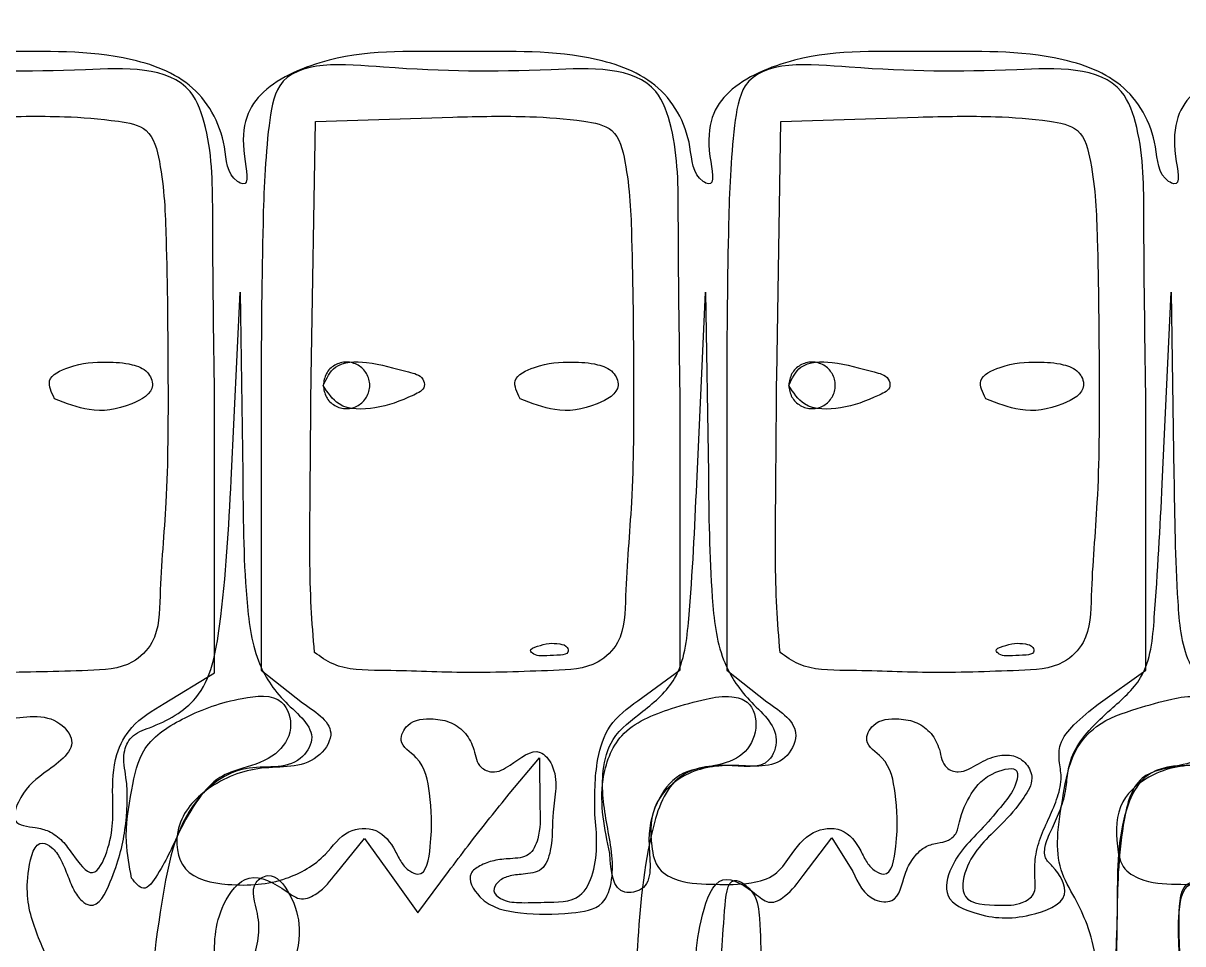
# Model space of a CAD drawing. Extents: x 15.9 to 97.5, y 243.5 to 291.3.
# Drawn here: x 68.83 to 75.15, y 274.05 to 279.07 of the extents above; entities that cross this region are included whole.
import ezdxf

# ---------------------------------------------------------------- set-up
doc = ezdxf.new("R2010")
doc.units = 0
for name, color, linetype in [('black', 7, 'CONTINUOUS'), ('blue', 7, 'CONTINUOUS'), ('red', 7, 'CONTINUOUS')]:
    doc.layers.add(name, color=color, linetype=linetype)

msp = doc.modelspace()

# ---------------------------------------------------------------- linework, layer by layer
at = {"layer": 'black', "color": 7}
for points in [[(70.461809, 277.097505)], [(73.001809, 277.097505)], [(72.025078, 274.544049)], [(69.417002, 274.409332)]]:
    msp.add_lwpolyline(points, close=True, dxfattribs=at)
for points, knots in [([(87.620824, 274.105861), (87.61051, 275.50108), (87.58999, 278.27666), (87.575812, 282.178879), (87.553767, 285.306755), (87.586674, 288.013817), (87.501147, 288.893726), (87.544473, 290.26323), (87.402159, 289.918164), (87.410246, 289.651228), (87.391767, 289.254175), (87.391832, 288.846583), (87.363115, 288.568653), (87.328656, 288.306534), (87.000637, 288.371191), (86.628126, 288.351327), (86.030143, 288.420554), (85.472075, 288.454336), (85.025268, 288.496607), (80.081806, 286.967532), (65.581607, 289.256781), (47.080461, 289.473226), (32.509034, 286.769169), (27.658175, 288.498882), (27.218223, 288.446179), (26.654113, 288.418198), (26.041872, 288.346807), (25.657053, 288.368524), (25.323418, 288.302813), (25.279679, 288.560481), (25.253792, 288.841683), (25.253261, 289.250731), (25.234946, 289.650548), (25.242768, 289.919439), (25.092934, 290.278801), (25.153402, 288.759215), (25.057409, 287.793955), (25.056861, 285.201949), (25.17503, 282.818404), (24.869246, 281.470737), (25.205776, 280.1954), (24.709367, 280.241276), (24.320762, 280.264869), (23.694518, 280.351956), (23.153342, 280.381009), (22.681588, 280.49026), (22.527447, 280.327837), (22.350243, 280.184519), (21.887066, 280.208384), (21.329684, 280.187829), (20.676023, 280.173836), (20.370639, 280.181527), (20.008316, 280.10332), (20.368912, 280.024795), (20.673082, 280.03276), (21.338954, 280.017015), (21.897224, 280.001489), (22.389303, 280.018745), (22.515415, 279.879897), (22.559447, 279.831417)], [0, 0, 0, 0, 4.196699, 8.348707, 11.557154, 13.993754, 15.48357, 15.990589, 16.105615, 16.400194, 16.84283, 17.280798, 17.60011, 17.746028, 17.947147, 18.391214, 18.983539, 19.692482, 20.098107, 20.302149, 35.117741, 62.416122, 77.173565, 77.345972, 77.745081, 78.464995, 79.074672, 79.532097, 79.739759, 79.8835, 80.198219, 80.646515, 81.089151, 81.38373, 81.498756, 82.058318, 83.706329, 86.406632, 88.939365, 90.690912, 91.360873, 91.558069, 92.002995, 92.600609, 93.398399, 93.734146, 93.879606, 94.040594, 94.405913, 95.176305, 95.807484, 96.214779, 96.365508, 96.515586, 96.920846, 97.548626, 98.356254, 98.71065, 98.90077, 98.90077, 98.90077, 98.90077]), ([(87.240349, 271.890496), (87.216831, 273.145096), (87.183542, 274.920919), (87.234908, 277.02212), (86.76357, 277.940226), (86.245879, 278.436688), (85.759407, 278.802203), (85.297399, 279.018046), (84.910049, 279.056776), (84.665919, 279.165388), (84.470703, 279.273429), (84.468811, 279.377742), (84.445914, 279.430725), (84.298794, 279.60673), (84.471699, 280.364559), (84.29976, 281.627248), (84.358998, 283.423698), (84.359363, 285.471695), (84.295075, 286.255579), (84.318108, 287.451239), (84.184581, 287.122361), (84.192979, 286.858159), (84.174232, 286.462343), (84.175073, 286.055987), (84.144602, 285.780925), (84.118073, 285.516934), (83.798135, 285.580074), (83.439344, 285.561797), (82.860946, 285.629325), (82.32107, 285.662674), (81.886757, 285.703173), (77.218631, 284.21815), (63.496569, 286.437736), (46.023579, 286.604135), (32.252321, 284.06671), (27.658092, 285.704769), (27.218492, 285.65263), (26.651888, 285.620653), (26.047706, 285.56231), (25.64454, 285.554289), (25.146903, 285.525292), (25.323578, 286.528625), (25.323958, 287.04854), (25.142201, 288.060319), (25.634121, 288.01839), (26.028792, 287.995603), (26.37945, 287.952573), (26.579997, 287.927964)], [0, 0, 0, 0, 3.790398, 5.365121, 6.164088, 6.798736, 7.504031, 7.984074, 8.310079, 8.642962, 8.828084, 8.883423, 8.943509, 8.998299, 9.562968, 10.980092, 12.943465, 15.074264, 16.380637, 16.826782, 16.941807, 17.236386, 17.679023, 18.110033, 18.43187, 18.578497, 18.772089, 19.20075, 19.773033, 20.459393, 20.852838, 21.053861, 35.057621, 60.847789, 74.793263, 74.965671, 75.36478, 76.084692, 76.694369, 77.151794, 77.359456, 78.01827, 79.169799, 79.828286, 80.030429, 80.47863, 81.077426, 81.077426, 81.077426, 81.077426]), ([(70.461809, 277.097505), (70.465336, 277.119848), (70.472296, 277.163936), (70.522812, 277.212428), (70.588691, 277.230625), (70.655271, 277.212428), (70.703723, 277.163936), (70.721934, 277.097505), (70.703723, 277.031074), (70.655271, 276.982582), (70.588691, 276.964385), (70.522812, 276.982582), (70.472296, 277.031074), (70.465336, 277.075162), (70.461809, 277.097505)], [0, 0, 0, 0, 0.066296, 0.13082, 0.197116, 0.263411, 0.327936, 0.394232, 0.460527, 0.525052, 0.591348, 0.657643, 0.722168, 0.788463, 0.788463, 0.788463, 0.788463]), ([(73.001809, 277.097505), (73.005336, 277.119848), (73.012296, 277.163936), (73.062812, 277.212428), (73.128691, 277.230625), (73.195271, 277.212428), (73.243723, 277.163936), (73.261934, 277.097505), (73.243723, 277.031074), (73.195271, 276.982582), (73.128691, 276.964385), (73.062812, 276.982582), (73.012296, 277.031074), (73.005336, 277.075162), (73.001809, 277.097505)], [0, 0, 0, 0, 0.066296, 0.13082, 0.197116, 0.263411, 0.327936, 0.394232, 0.460527, 0.525052, 0.591348, 0.657643, 0.722168, 0.788463, 0.788463, 0.788463, 0.788463]), ([(69.416997, 274.409332), (69.404144, 274.474877), (69.372766, 274.634888), (69.41369, 274.871861), (69.466485, 275.145587), (69.727793, 275.304519), (69.964762, 275.389341), (70.243785, 275.421108), (70.308673, 275.216307), (70.20307, 275.062161), (70.042082, 275.01541), (69.883106, 274.963905), (69.768357, 274.833913), (69.663461, 274.642695), (69.602129, 274.489974), (69.486406, 274.320546), (69.438267, 274.382128), (69.417002, 274.409332)], [0, 0, 0, 0, 0.198603, 0.484833, 0.721101, 0.996528, 1.324723, 1.541323, 1.691306, 1.85244, 2.047986, 2.1828, 2.346013, 2.552971, 2.817128, 2.924245, 3.009004, 3.009004, 3.009004, 3.009004]), ([(72.025078, 274.544052), (71.997298, 274.677252), (71.951599, 274.896372), (72.071888, 275.227068), (72.327447, 275.326327), (72.531767, 275.385446), (72.672607, 275.407815), (72.804651, 275.372594), (72.841204, 275.218269), (72.761043, 275.067429), (72.587544, 275.014364), (72.395165, 274.99726), (72.260685, 274.808108), (72.222992, 274.600991), (72.271547, 274.353669), (72.042845, 274.306538), (72.032479, 274.445107), (72.025078, 274.544049)], [0, 0, 0, 0, 0.403705, 0.664115, 0.972392, 1.16857, 1.310418, 1.398443, 1.547934, 1.705264, 1.869515, 2.067953, 2.262034, 2.498408, 2.740108, 2.831522, 3.059767, 3.059767, 3.059767, 3.059767]), ([(74.695142, 273.784364), (74.690865, 273.846458), (74.682197, 273.972321), (74.638245, 274.148048), (74.562803, 274.30475), (74.475097, 274.451685), (74.461473, 274.650398), (74.501139, 274.864993), (74.537461, 275.087458), (74.688384, 275.265731), (74.888647, 275.329723), (75.072403, 275.385835), (75.212872, 275.407759), (75.344841, 275.372443), (75.382467, 275.217299), (75.297417, 275.065272), (75.119084, 275.016498), (74.8816, 274.980426), (74.800784, 274.600616), (74.79179, 274.264177), (74.79023, 273.867492), (74.758117, 273.713448), (74.764356, 273.486069), (74.69489, 273.55472), (74.705758, 273.651783), (74.699156, 273.734249), (74.695143, 273.784365)], [0, 0, 0, 0, 0.186599, 0.37823, 0.538212, 0.708489, 0.884067, 1.118321, 1.367992, 1.544595, 1.786557, 1.982193, 2.123681, 2.21158, 2.362016, 2.520081, 2.68831, 2.901002, 3.176641, 3.691055, 4.012752, 4.254315, 4.364781, 4.395165, 4.493264, 4.645239, 4.645239, 4.645239, 4.645239]), ([(69.965401, 273.418917), (69.93766, 273.476319), (69.89232, 273.570135), (69.896833, 273.734107), (69.998432, 273.832992), (70.077591, 273.948068), (70.11312, 274.08208), (70.112354, 274.22343), (70.05193, 274.368484), (70.190179, 274.453396), (70.300777, 274.304426), (70.348709, 274.119135), (70.291731, 273.871487), (70.168586, 273.681485), (70.04837, 273.520519), (70.099791, 273.350506), (70.226781, 273.332167), (70.31464, 273.323742), (70.362698, 273.293362), (70.394212, 273.2181), (70.272131, 273.101153), (70.088024, 273.235233), (70.009795, 273.352412), (69.965398, 273.418914)], [0, 0, 0, 0, 0.189958, 0.31046, 0.460716, 0.595103, 0.729583, 0.864045, 1.033736, 1.106263, 1.263669, 1.45689, 1.709493, 1.979972, 2.150681, 2.27788, 2.429018, 2.491557, 2.544909, 2.590718, 2.717081, 2.906608, 3.155324, 3.155324, 3.155324, 3.155324]), ([(71.477809, 272.737166), (71.489766, 272.752861), (71.523766, 272.797489), (71.633249, 272.81391), (71.774338, 272.820806), (71.956271, 272.844027), (72.149782, 272.911835), (72.345845, 273.020789), (72.5469, 273.149521), (72.639561, 273.438298), (72.62478, 273.81567), (72.640452, 274.084088), (72.669084, 274.451715), (72.833434, 274.322946), (72.844294, 274.15052), (72.856783, 273.899509), (72.834941, 273.590715), (72.801379, 273.276195), (72.813792, 273.059743), (72.78129, 272.887568), (72.884838, 272.843262), (72.992221, 272.826804), (73.132356, 272.823324), (73.26922, 272.812222), (73.369289, 272.800128), (73.46286, 272.712068), (73.182469, 272.676234), (72.938779, 272.658625), (72.440875, 272.646234), (71.999295, 272.667106), (71.66219, 272.660574), (71.517658, 272.720614), (71.477812, 272.737166)], [0, 0, 0, 0, 0.05772, 0.164123, 0.307551, 0.491863, 0.708713, 0.916928, 1.171244, 1.390747, 1.792496, 2.243798, 2.416996, 2.539854, 2.682164, 2.942844, 3.287942, 3.617347, 3.868424, 3.987767, 4.052764, 4.171525, 4.323056, 4.470261, 4.579256, 4.637676, 4.766469, 5.10484, 5.620785, 6.136732, 6.475103, 6.603896, 6.603896, 6.603896, 6.603896]), ([(74.629773, 272.244725), (74.64901, 272.270078), (74.700392, 272.337792), (74.827228, 272.421112), (75.004738, 272.528692), (75.286328, 272.650427), (75.262955, 273.192613), (75.163483, 273.693414), (75.123357, 274.099176), (75.141181, 274.429129), (75.352007, 274.344903), (75.384194, 274.128872), (75.398694, 273.794151), (75.377545, 273.357366), (75.339671, 272.904302), (75.368051, 272.60957), (75.315607, 272.390204), (75.416701, 272.334861), (75.512601, 272.319247), (75.636396, 272.314452), (75.73918, 272.307443), (75.837849, 272.290817), (75.846184, 272.102604), (75.339395, 272.190707), (75.003462, 272.102787), (74.72384, 272.208995), (74.629773, 272.244724)], [0, 0, 0, 0, 0.095061, 0.253902, 0.445967, 0.735722, 1.070806, 1.889027, 2.267558, 2.465595, 2.599467, 2.765647, 3.086931, 3.62059, 4.077575, 4.419847, 4.573876, 4.633133, 4.737654, 4.869982, 4.995194, 5.072228, 5.116471, 5.482544, 6.056469, 6.347421, 6.347421, 6.347421, 6.347421])]:
    msp.add_open_spline(points, degree=3, knots=knots, dxfattribs=at)
at = {"layer": 'blue', "color": 7}
for points in [[(69.959958, 276.581019), (70.008438, 277.605419), (70.023458, 276.617082)], [(72.499934, 276.560095), (72.548404, 277.605423), (72.563424, 276.617086)], [(75.039945, 276.560161), (75.088415, 277.605489), (75.103445, 276.606807)], [(71.477273, 274.868362), (71.641508, 275.065424), (71.644308, 274.790257)], [(73.081232, 274.423893), (73.23618, 274.62896), (73.351028, 274.445059)], [(70.532003, 274.433577), (70.687821, 274.626004), (70.83299, 274.422381), (70.978158, 274.218757), (71.145598, 274.445029)]]:
    msp.add_lwpolyline(points, dxfattribs=at)
for points in [[(70.461807, 277.097492)], [(73.001807, 277.097492)], [(68.996555, 277.024634)], [(71.536555, 277.024634)], [(74.076555, 277.024634)], [(71.63127, 275.673653)], [(74.17127, 275.673653)]]:
    msp.add_lwpolyline(points, close=True, dxfattribs=at)
for points, knots in [([(87.620834, 274.105865), (87.61052, 275.501084), (87.59, 278.276664), (87.575822, 282.178883), (87.553777, 285.306759), (87.586684, 288.013821), (87.501157, 288.89373), (87.544483, 290.263234), (87.402169, 289.918168), (87.410256, 289.651232), (87.391777, 289.254179), (87.391842, 288.846587), (87.363125, 288.568657), (87.328666, 288.306538), (87.000647, 288.371195), (86.628136, 288.351331), (86.030153, 288.420558), (85.472085, 288.45434), (85.025278, 288.496611), (80.081816, 286.967536), (65.581617, 289.256785), (47.080471, 289.47323), (32.509044, 286.769173), (27.658185, 288.498886), (27.218233, 288.446183), (26.654123, 288.418202), (26.041882, 288.346811), (25.657063, 288.368528), (25.323428, 288.302817), (25.279689, 288.560485), (25.253802, 288.841687), (25.253271, 289.250735), (25.234956, 289.650552), (25.242778, 289.919443), (25.092944, 290.278805), (25.153412, 288.759219), (25.057419, 287.793959), (25.056871, 285.201953), (25.17504, 282.818408), (24.869256, 281.470741), (25.205786, 280.195404), (24.709377, 280.24128), (24.320772, 280.264873), (23.694528, 280.35196), (23.153352, 280.381013), (22.681598, 280.490264), (22.527457, 280.327841), (22.350253, 280.184523), (21.887076, 280.208388), (21.329694, 280.187833), (20.676033, 280.17384), (20.370649, 280.181531), (20.008326, 280.103324), (20.368922, 280.024799), (20.673092, 280.032764), (21.338964, 280.017019), (21.897234, 280.001493), (22.389313, 280.018749), (22.515425, 279.879901), (22.559457, 279.831421)], [0, 0, 0, 0, 4.196699, 8.348707, 11.557154, 13.993754, 15.48357, 15.990589, 16.105615, 16.400194, 16.84283, 17.280798, 17.60011, 17.746028, 17.947147, 18.391214, 18.983539, 19.692482, 20.098107, 20.302149, 35.117741, 62.416122, 77.173565, 77.345972, 77.745081, 78.464995, 79.074672, 79.532097, 79.739759, 79.8835, 80.198219, 80.646515, 81.089151, 81.38373, 81.498756, 82.058318, 83.706329, 86.406632, 88.939365, 90.690912, 91.360873, 91.558069, 92.002995, 92.600609, 93.398399, 93.734146, 93.879606, 94.040594, 94.405913, 95.176305, 95.807484, 96.214779, 96.365508, 96.515586, 96.920846, 97.548626, 98.356254, 98.71065, 98.90077, 98.90077, 98.90077, 98.90077]), ([(81.650749, 277.547496), (81.556314, 277.670927), (81.392518, 277.885018), (81.008944, 278.07507), (80.631982, 278.082367), (80.326099, 278.045889), (80.092904, 278.154611), (80.083803, 278.427915), (79.964617, 278.762979), (79.439678, 278.930364), (78.832072, 278.907155), (78.220866, 278.939347), (77.722533, 278.727967), (77.610512, 278.481527), (77.686958, 278.171351), (77.554408, 278.239203), (77.555308, 278.473054), (77.380422, 278.773781), (76.885585, 278.935909), (76.282798, 278.905329), (75.682458, 278.939775), (75.18253, 278.728264), (75.070503, 278.481615), (75.146958, 278.17135), (75.014409, 278.239202), (75.015307, 278.473053), (74.840421, 278.77378), (74.345585, 278.935908), (73.742798, 278.905328), (73.142458, 278.939774), (72.64253, 278.728263), (72.530503, 278.481614), (72.606958, 278.171349), (72.474409, 278.239201), (72.475307, 278.473052), (72.300421, 278.773779), (71.805585, 278.935907), (71.202798, 278.905327), (70.602458, 278.939773), (70.10253, 278.728262), (69.990503, 278.481613), (70.066958, 278.171348), (69.934409, 278.2392), (69.935307, 278.473051), (69.760421, 278.773778), (69.265585, 278.935906), (68.662798, 278.905326), (68.062458, 278.939772), (67.56253, 278.728261), (67.450503, 278.481612), (67.526958, 278.171347), (67.394408, 278.239199), (67.395318, 278.473033), (67.220331, 278.7739), (66.726027, 278.935301), (66.119233, 278.909665), (65.531472, 278.926619), (65.004118, 278.752347), (64.957846, 278.415579), (64.946177, 278.189923), (64.824375, 278.053579), (64.643989, 277.973013), (64.461993, 277.867312), (64.231942, 277.893934), (64.06871, 278.033515), (63.876586, 278.140094), (63.707985, 278.214385), (63.555491, 278.242567), (63.423274, 278.250574), (63.318241, 278.335572), (63.258502, 278.461749), (63.198279, 278.631496), (62.924155, 278.668122), (62.737193, 278.655419), (62.609622, 278.646751)], [0, 0, 0, 0, 0.460471, 0.798683, 1.242422, 1.568883, 1.72356, 1.937408, 2.316104, 2.722717, 3.453388, 4.166683, 4.563481, 4.929597, 5.079951, 5.11186, 5.313368, 5.700286, 6.090974, 6.794336, 7.509588, 7.906922, 8.273213, 8.423566, 8.455476, 8.656984, 9.043902, 9.434589, 10.137951, 10.853203, 11.250537, 11.616828, 11.767182, 11.799091, 12.000599, 12.387517, 12.778205, 13.481567, 14.196819, 14.594153, 14.960444, 15.110797, 15.142707, 15.344215, 15.731133, 16.12182, 16.825182, 17.540434, 17.937768, 18.304059, 18.454413, 18.486322, 18.687831, 19.074749, 19.465436, 20.168799, 20.885151, 21.282305, 21.646671, 21.802557, 21.950419, 22.161518, 22.399375, 22.560035, 22.819247, 23.026071, 23.221169, 23.366881, 23.491687, 23.608998, 23.7482, 23.916201, 24.099921, 24.494546, 24.494546, 24.494546, 24.494546]), ([(68.996555, 277.024636), (68.979306, 277.059533), (68.940212, 277.138624), (69.109611, 277.217872), (69.255996, 277.228175), (69.40497, 277.219461), (69.505543, 277.182482), (69.555737, 277.065997), (69.382964, 276.969374), (69.196447, 276.945234), (69.059326, 276.9997), (68.996555, 277.024634)], [0, 0, 0, 0, 0.101004, 0.228921, 0.438046, 0.576621, 0.670071, 0.745714, 0.897453, 1.131638, 1.32935, 1.32935, 1.32935, 1.32935]), ([(70.461809, 277.097496), (70.480163, 277.135372), (70.525126, 277.228155), (70.730725, 277.23), (70.871298, 277.181862), (71.003613, 277.15296), (71.023213, 277.076578), (70.90034, 277.017485), (70.765088, 276.966561), (70.549501, 276.960433), (70.487019, 277.058087), (70.461807, 277.097492)], [0, 0, 0, 0, 0.118719, 0.290823, 0.525949, 0.612569, 0.651754, 0.727093, 0.949621, 1.146952, 1.280443, 1.280443, 1.280443, 1.280443]), ([(71.536555, 277.024636), (71.519306, 277.059533), (71.480212, 277.138624), (71.649611, 277.217872), (71.795996, 277.228175), (71.94497, 277.219461), (72.045543, 277.182482), (72.095737, 277.065997), (71.922964, 276.969374), (71.736447, 276.945234), (71.599326, 276.9997), (71.536555, 277.024634)], [0, 0, 0, 0, 0.101004, 0.228921, 0.438046, 0.576621, 0.670071, 0.745714, 0.897453, 1.131638, 1.32935, 1.32935, 1.32935, 1.32935]), ([(73.001809, 277.097496), (73.020163, 277.135372), (73.065126, 277.228155), (73.270725, 277.23), (73.411298, 277.181862), (73.543613, 277.15296), (73.563213, 277.076578), (73.44034, 277.017485), (73.305088, 276.966561), (73.089501, 276.960433), (73.027019, 277.058087), (73.001807, 277.097492)], [0, 0, 0, 0, 0.118719, 0.290823, 0.525949, 0.612569, 0.651754, 0.727093, 0.949621, 1.146952, 1.280443, 1.280443, 1.280443, 1.280443]), ([(74.076555, 277.024636), (74.059306, 277.059533), (74.020212, 277.138624), (74.189611, 277.217872), (74.335996, 277.228175), (74.48497, 277.219461), (74.585543, 277.182482), (74.635737, 277.065997), (74.462964, 276.969374), (74.276447, 276.945234), (74.139326, 276.9997), (74.076555, 277.024634)], [0, 0, 0, 0, 0.101004, 0.228921, 0.438046, 0.576621, 0.670071, 0.745714, 0.897453, 1.131638, 1.32935, 1.32935, 1.32935, 1.32935]), ([(70.023458, 276.617082), (70.024587, 276.391479), (70.026289, 276.051361), (70.079645, 275.606498), (70.229873, 275.37197), (70.448363, 275.210126), (70.302604, 274.985897), (70.01711, 275.05422), (69.683338, 274.796061), (69.556651, 274.214921), (69.513772, 273.756915), (69.487076, 273.471768)], [0, 0, 0, 0, 0.682446, 1.028852, 1.299619, 1.548211, 1.66738, 1.970794, 2.295445, 2.820878, 3.687627, 3.687627, 3.687627, 3.687627]), ([(72.563424, 276.617086), (72.565644, 276.393013), (72.568999, 276.054346), (72.614965, 275.616206), (72.771027, 275.374709), (72.967334, 275.223362), (72.888878, 274.99029), (72.638831, 275.044021), (72.345059, 274.97978), (72.207997, 274.528965), (72.187384, 274.208129), (72.173711, 273.995317)], [0, 0, 0, 0, 0.677104, 1.023388, 1.28452, 1.545333, 1.662096, 1.898399, 2.172282, 2.506015, 3.163486, 3.163486, 3.163486, 3.163486]), ([(75.103445, 276.606807), (75.106344, 276.379657), (75.11065, 276.042284), (75.148659, 275.603837), (75.322818, 275.387202), (75.519133, 275.243507), (75.443103, 275.002039), (75.194949, 275.034647), (74.923551, 275.005021), (74.784547, 274.64547), (74.800551, 274.292178), (74.781955, 273.931755), (74.771245, 273.665045), (74.724076, 273.503762), (74.72395, 273.342941), (74.60812, 273.357947), (74.613378, 273.48814), (74.551475, 273.584808), (74.473476, 273.651928), (74.352322, 273.667492), (74.208949, 273.459658), (74.250349, 272.944957), (74.215894, 272.11668), (74.129089, 271.413376), (74.231932, 270.7717), (73.987839, 270.699901), (73.789275, 270.814842), (73.826619, 271.305189), (73.771904, 271.873425), (73.777543, 272.533279), (73.789009, 272.989148), (73.841205, 273.311065), (73.969536, 273.523583), (73.867959, 273.774919), (73.717712, 273.788219), (73.635636, 273.795484)], [0, 0, 0, 0, 0.689514, 1.024097, 1.266684, 1.52442, 1.65447, 1.893317, 2.155375, 2.420217, 2.920159, 3.237324, 3.511578, 3.684591, 3.811465, 3.845369, 3.986114, 4.102742, 4.197294, 4.286362, 4.431325, 4.854457, 5.822388, 6.850527, 7.22845, 7.366593, 7.515289, 7.841879, 8.662988, 9.33081, 9.792971, 10.033482, 10.305516, 10.495466, 10.724163, 10.724163, 10.724163, 10.724163]), ([(69.172456, 273.156355), (69.160934, 273.27119), (69.140715, 273.472697), (69.095208, 273.735052), (68.971507, 273.93652), (68.865793, 274.173387), (68.829011, 274.378696), (68.892511, 274.629552), (68.990843, 274.573494), (69.031937, 274.512735), (69.06496, 274.430535), (69.096631, 274.349044), (69.134949, 274.287749), (69.229242, 274.230875), (69.334206, 274.453046), (69.387113, 274.658751), (69.401938, 274.909815), (69.362379, 275.078969), (69.411542, 275.19314), (69.577532, 275.249025), (69.833658, 275.387243), (69.926166, 275.926467), (69.946531, 276.320948), (69.959958, 276.581019)], [0, 0, 0, 0, 0.347706, 0.610134, 0.783048, 1.057075, 1.354159, 1.516041, 1.568582, 1.645872, 1.739204, 1.832079, 1.907571, 1.956404, 2.125965, 2.420139, 2.706743, 2.841188, 2.935109, 3.045532, 3.345749, 3.75876, 4.5579, 4.5579, 4.5579, 4.5579]), ([(71.644308, 274.790257), (71.646112, 274.734743), (71.648963, 274.646968), (71.592212, 274.52118), (71.485102, 274.515798), (71.394956, 274.508287), (71.322457, 274.482013), (71.235525, 274.422864), (71.334258, 274.250314), (71.553892, 274.211427), (71.774961, 274.20919), (71.996144, 274.241915), (72.059781, 274.459665), (72.007281, 274.696172), (71.970079, 274.953762), (72.032039, 275.191657), (72.215185, 275.320994), (72.424957, 275.504682), (72.473018, 275.96746), (72.488972, 276.318724), (72.499934, 276.560095)], [0, 0, 0, 0, 0.168177, 0.26591, 0.368492, 0.458757, 0.5409, 0.603367, 0.738834, 0.978497, 1.256099, 1.432312, 1.568951, 1.86732, 2.164574, 2.343448, 2.567349, 2.816149, 3.151659, 3.88858, 3.88858, 3.88858, 3.88858]), ([(73.351028, 274.445059), (73.380586, 274.381241), (73.423791, 274.287958), (73.603019, 274.268209), (73.624113, 274.417184), (73.674742, 274.514635), (73.735438, 274.580739), (73.808557, 274.60091), (73.874302, 274.608914), (73.923319, 274.655274), (73.936118, 274.751832), (73.995112, 274.879797), (74.086869, 274.9836), (74.261949, 275.025592), (74.241624, 274.903277), (74.174274, 274.816708), (74.048489, 274.661743), (73.895241, 274.531253), (73.835296, 274.2886), (74.070818, 274.189691), (74.271201, 274.180141), (74.562071, 274.284545), (74.469272, 274.45186), (74.392151, 274.517862), (74.401134, 274.603835), (74.442776, 274.685547), (74.486413, 274.785669), (74.517822, 274.889388), (74.521678, 274.996453), (74.5573, 275.109941), (74.641997, 275.223118), (74.775324, 275.345787), (74.970474, 275.512958), (75.009422, 275.972357), (75.027536, 276.321196), (75.039945, 276.560161)], [0, 0, 0, 0, 0.196343, 0.286992, 0.448263, 0.544096, 0.631591, 0.703878, 0.76703, 0.827484, 0.888537, 1.053562, 1.231942, 1.347182, 1.407536, 1.529131, 1.694739, 1.993636, 2.147636, 2.321966, 2.623572, 2.841174, 3.00719, 3.067332, 3.137615, 3.239002, 3.348253, 3.463439, 3.5617, 3.667863, 3.814746, 3.978356, 4.216546, 4.552527, 5.283261, 5.283261, 5.283261, 5.283261]), ([(67.496307, 276.520929), (67.507892, 276.279739), (67.524908, 275.925505), (67.559164, 275.472791), (67.714722, 275.288329), (67.909951, 275.181963), (67.789936, 274.994549), (67.611684, 275.034326), (67.450521, 275.01057), (67.335504, 274.970555), (67.210869, 274.88383), (67.154349, 274.698381), (67.243992, 274.485912), (67.424268, 274.427151), (67.560898, 274.424328), (67.651298, 274.396845), (67.724302, 274.339508), (67.780446, 274.242005), (67.91522, 274.300788), (67.941151, 274.439714), (68.016364, 274.591097), (68.209787, 274.604599), (68.310629, 274.430949), (68.387461, 274.229752), (68.519364, 274.013291), (68.64241, 273.848411), (68.736873, 273.724116), (68.739737, 273.605983), (68.677711, 273.497425), (68.632334, 273.348161), (68.610143, 273.166967), (68.618362, 272.954162), (68.611818, 272.752736), (68.73915, 272.584244), (68.857642, 272.583259), (68.928477, 272.582671)], [0, 0, 0, 0, 0.736913, 1.082301, 1.287203, 1.483303, 1.588328, 1.825433, 1.956116, 2.083153, 2.186584, 2.401679, 2.604017, 2.813837, 2.922853, 3.018799, 3.08753, 3.205693, 3.295418, 3.443299, 3.616792, 3.7563, 3.927022, 4.157505, 4.424095, 4.673965, 4.783552, 4.880031, 5.007208, 5.152678, 5.346341, 5.550351, 5.796167, 5.930497, 6.130159, 6.130159, 6.130159, 6.130159]), ([(71.631267, 275.673673), (71.652254, 275.680195), (71.692127, 275.692587), (71.74684, 275.688909), (71.794696, 275.678347), (71.803078, 275.631429), (71.741243, 275.623366), (71.684808, 275.624571), (71.625718, 275.6162), (71.578995, 275.656197), (71.610755, 275.666803), (71.63127, 275.673653)], [0, 0, 0, 0, 0.064837, 0.123187, 0.168661, 0.19376, 0.23676, 0.311579, 0.384254, 0.409309, 0.455016, 0.455016, 0.455016, 0.455016]), ([(74.171267, 275.673673), (74.192254, 275.680195), (74.232127, 275.692587), (74.28684, 275.688909), (74.334696, 275.678347), (74.343078, 275.631429), (74.281243, 275.623366), (74.224808, 275.624571), (74.165718, 275.6162), (74.118995, 275.656197), (74.150755, 275.666803), (74.17127, 275.673653)], [0, 0, 0, 0, 0.064837, 0.123187, 0.168661, 0.19376, 0.23676, 0.311579, 0.384254, 0.409309, 0.455016, 0.455016, 0.455016, 0.455016]), ([(71.145598, 274.445029), (71.181074, 274.492128), (71.255298, 274.590668), (71.365817, 274.731853), (71.441911, 274.825051), (71.477273, 274.868362)], [0, 0, 0, 0, 0.176892, 0.370099, 0.537838, 0.537838, 0.537838, 0.537838]), ([(75.643656, 271.23435), (75.640824, 271.121125), (75.63673, 270.957428), (75.581631, 270.712361), (75.424728, 270.702771), (75.265532, 270.708455), (75.225106, 270.959055), (75.238288, 271.232275), (75.246853, 271.515831), (75.209706, 271.761171), (75.05544, 271.795722), (74.935899, 271.794734), (74.821431, 271.77325), (74.745376, 271.71865), (74.609875, 271.66921), (74.632224, 271.993968), (74.605297, 272.279422), (74.62937, 272.516858), (74.625147, 272.85649), (74.721387, 272.728886), (74.747747, 272.635027), (74.877624, 272.568357), (75.013172, 272.586368), (75.182954, 272.590441), (75.255838, 272.799788), (75.225852, 273.022888), (75.216109, 273.303519), (75.19076, 273.562529), (75.151436, 273.868889), (75.112736, 274.102832), (75.153773, 274.422246), (75.337155, 274.353928), (75.422242, 274.262768), (75.548483, 274.313613), (75.627967, 274.424479), (75.68732, 274.549082), (75.820319, 274.581786), (75.862266, 274.458637), (75.913817, 274.351892), (75.891805, 274.200625), (75.809307, 274.046888), (75.737635, 273.823781), (75.694794, 273.53783), (75.684799, 273.322566), (75.679472, 273.207825)], [0, 0, 0, 0, 0.355297, 0.51368, 0.648434, 0.782556, 0.93535, 1.293916, 1.650789, 1.812511, 1.951239, 2.066308, 2.183419, 2.283675, 2.364047, 2.53182, 2.951916, 3.328316, 3.478911, 3.550656, 3.684474, 3.794994, 3.942025, 4.105322, 4.240084, 4.530541, 4.793608, 5.076292, 5.317678, 5.698129, 5.888958, 6.039995, 6.151422, 6.238468, 6.397033, 6.563792, 6.62913, 6.748529, 6.871947, 7.00265, 7.179203, 7.398242, 7.700014, 8.044474, 8.044474, 8.044474, 8.044474]), ([(69.710445, 272.582772), (69.781574, 272.583247), (69.901395, 272.584046), (70.027076, 272.760099), (70.019885, 272.963769), (70.027645, 273.169158), (70.015014, 273.32931), (69.958868, 273.444469), (69.89867, 273.561476), (69.878223, 273.729834), (69.865008, 273.972488), (69.868281, 274.221161), (70.052217, 274.464648), (70.227904, 274.363461), (70.339927, 274.279056), (70.453175, 274.332017), (70.501612, 274.394423), (70.532003, 274.433577)], [0, 0, 0, 0, 0.199611, 0.336252, 0.592988, 0.792382, 0.959718, 1.064645, 1.174307, 1.352391, 1.565239, 1.904775, 2.103914, 2.31861, 2.411767, 2.500835, 2.650823, 2.650823, 2.650823, 2.650823]), ([(71.762724, 272.821826), (71.821465, 272.827367), (71.943977, 272.838924), (72.117131, 272.900809), (72.282571, 272.997916), (72.44026, 273.138355), (72.499277, 273.415864), (72.494335, 273.780735), (72.484415, 274.101301), (72.615954, 274.466793), (72.797228, 274.344774), (72.897979, 274.258936), (73.006471, 274.320272), (73.052049, 274.383444), (73.081232, 274.423893)], [0, 0, 0, 0, 0.176569, 0.368256, 0.544403, 0.754598, 0.974652, 1.3672, 1.827344, 2.048074, 2.248845, 2.333073, 2.418928, 2.57175, 2.57175, 2.57175, 2.57175])]:
    msp.add_open_spline(points, degree=3, knots=knots, dxfattribs=at)
at = {"layer": 'red', "color": 7}
for points in [[(70.396125, 277.143128), (70.419475, 278.536878), (71.168681, 278.561458)], [(72.936125, 277.143128), (72.959475, 278.536878), (73.708681, 278.561458)], [(69.593977, 275.361358), (69.869143, 275.52867), (69.869143, 277.04787)], [(70.123142, 277.086758), (70.123142, 275.543503), (70.349314, 275.365597)], [(72.177585, 275.376657), (72.409142, 275.545334), (72.409142, 277.056226)], [(72.663137, 277.086709), (72.663137, 275.543454), (72.881902, 275.371375)], [(74.68976, 275.358049), (74.949137, 275.542742), (74.949137, 277.05488)]]:
    msp.add_lwpolyline(points, dxfattribs=at)
for points in [[(70.414639, 275.640287)], [(72.954629, 275.640287)], [(71.944707, 274.755761)], [(74.344403, 274.409302)]]:
    msp.add_lwpolyline(points, close=True, dxfattribs=at)
for points, knots in [([(69.869143, 277.04787), (69.864671, 277.37146), (69.857932, 277.859161), (69.859587, 278.409162), (69.71075, 278.846564), (68.990619, 278.806046), (68.442448, 278.808701), (67.679214, 278.885635), (67.606893, 278.398408), (67.588439, 277.871379), (67.574244, 276.982789), (67.609194, 276.200101), (67.597348, 275.428763), (67.881568, 275.315379), (68.053369, 275.151196), (67.83076, 275.038765), (67.666133, 275.025205), (67.477532, 275.012767), (67.346715, 274.972339), (67.211009, 274.888394), (67.152948, 274.69582), (67.258429, 274.482843), (67.444828, 274.406766), (67.598474, 274.387123), (67.69481, 274.376854), (67.765385, 274.350906), (67.825779, 274.377983), (67.873889, 274.436323), (67.904611, 274.486865), (67.92181, 274.51516)], [0, 0, 0, 0, 0.967372, 1.457977, 1.67107, 2.253881, 3.167857, 3.744004, 3.968296, 4.503754, 5.397706, 6.54951, 7.064002, 7.355367, 7.468924, 7.630649, 7.880963, 8.03738, 8.18189, 8.29105, 8.503746, 8.711281, 8.946868, 9.071904, 9.177237, 9.240076, 9.286154, 9.364359, 9.463818, 9.463818, 9.463818, 9.463818]), ([(72.409142, 277.056226), (72.404694, 277.377961), (72.397989, 277.863026), (72.399468, 278.410405), (72.250462, 278.84661), (71.530668, 278.80608), (70.982461, 278.808803), (70.219175, 278.885598), (70.146979, 278.39865), (70.127265, 277.869113), (70.124728, 277.387782), (70.123142, 277.086758)], [0, 0, 0, 0, 0.961875, 1.450178, 1.662802, 2.245613, 3.15959, 3.735736, 3.960021, 4.495448, 5.389342, 5.389342, 5.389342, 5.389342]), ([(74.949137, 277.05488), (74.944686, 277.376904), (74.937975, 277.862381), (74.939482, 278.410169), (74.790502, 278.846562), (74.070655, 278.806032), (73.522458, 278.808754), (72.75917, 278.885549), (72.686974, 278.398601), (72.66726, 277.869064), (72.664723, 277.387733), (72.663137, 277.086709)], [0, 0, 0, 0, 0.962733, 1.451396, 1.664093, 2.246904, 3.160881, 3.737027, 3.961312, 4.496739, 5.390633, 5.390633, 5.390633, 5.390633]), ([(68.628685, 278.56141), (68.770425, 278.564682), (69.011574, 278.570248), (69.292685, 278.548839), (69.525676, 278.508693), (69.593602, 278.228157), (69.610481, 277.787985), (69.616362, 277.15855), (69.615218, 276.506763), (69.569573, 276.039814), (69.568944, 275.716801), (69.401969, 275.550567), (69.090743, 275.537747), (68.671009, 275.526932), (68.28288, 275.536915), (67.941852, 275.5473), (67.896099, 275.672268), (67.878017, 275.721655)], [0, 0, 0, 0, 0.42127, 0.716732, 0.877112, 1.060998, 1.484044, 2.256963, 2.922765, 3.433487, 3.690882, 3.840851, 4.088066, 4.584539, 5.101131, 5.325719, 5.472474, 5.472474, 5.472474, 5.472474]), ([(71.168681, 278.561458), (71.310421, 278.56473), (71.55157, 278.570296), (71.832681, 278.548887), (72.065672, 278.508741), (72.133598, 278.228205), (72.150477, 277.788033), (72.156357, 277.1586), (72.155218, 276.506805), (72.10957, 276.039875), (72.108958, 275.716772), (71.941567, 275.55031), (71.628176, 275.53837), (71.236629, 275.524138), (70.840618, 275.544962), (70.552053, 275.541742), (70.447328, 275.616845), (70.414639, 275.640287)], [0, 0, 0, 0, 0.42127, 0.716732, 0.877112, 1.060998, 1.484044, 2.256963, 2.922765, 3.433487, 3.690882, 3.841019, 4.089315, 4.58876, 5.032071, 5.293961, 5.412803, 5.412803, 5.412803, 5.412803]), ([(73.708681, 278.561458), (73.850421, 278.56473), (74.09157, 278.570296), (74.372681, 278.548887), (74.605672, 278.508741), (74.673598, 278.228205), (74.690477, 277.788033), (74.696357, 277.1586), (74.695216, 276.506805), (74.649564, 276.039874), (74.648947, 275.716772), (74.481557, 275.55031), (74.168166, 275.53837), (73.776619, 275.524138), (73.380608, 275.544962), (73.092043, 275.541742), (72.987318, 275.616845), (72.954629, 275.640287)], [0, 0, 0, 0, 0.42127, 0.716732, 0.877112, 1.060998, 1.484044, 2.256963, 2.922765, 3.433487, 3.690882, 3.841019, 4.089316, 4.58876, 5.032072, 5.293962, 5.412804, 5.412804, 5.412804, 5.412804]), ([(70.414635, 275.640295), (70.407898, 275.722241), (70.386411, 275.983617), (70.390587, 276.485332), (70.394113, 276.904195), (70.396125, 277.143128)], [0, 0, 0, 0, 0.246592, 0.786539, 1.503549, 1.503549, 1.503549, 1.503549]), ([(72.954635, 275.640295), (72.947898, 275.722241), (72.926411, 275.983617), (72.930587, 276.485332), (72.934113, 276.904195), (72.936125, 277.143128)], [0, 0, 0, 0, 0.246592, 0.786539, 1.503549, 1.503549, 1.503549, 1.503549]), ([(67.921809, 274.515163), (67.958894, 274.577077), (68.024955, 274.687365), (68.249127, 274.659825), (68.358445, 274.551493), (68.441481, 274.332937), (68.549036, 274.477469), (68.497468, 274.645373), (68.509782, 274.833452), (68.473689, 274.98972), (68.377651, 275.060842), (68.216948, 275.163238), (68.497468, 275.282174), (68.707315, 275.258246), (68.984285, 275.322374), (69.142754, 275.118331), (68.924738, 274.979772), (68.810895, 274.875333), (68.752725, 274.697845), (68.883704, 274.688533), (68.969689, 274.66811), (69.044299, 274.612037), (69.101143, 274.529816), (69.208119, 274.381398), (69.322638, 274.628997), (69.310892, 274.823626), (69.314727, 275.068605), (69.417305, 275.25579), (69.530222, 275.323262), (69.593977, 275.361358)], [0, 0, 0, 0, 0.197468, 0.351754, 0.580293, 0.729988, 0.785674, 1.021531, 1.226142, 1.364185, 1.46363, 1.604421, 1.765359, 2.081598, 2.377115, 2.488729, 2.72335, 2.933023, 3.036814, 3.151256, 3.227158, 3.317972, 3.412454, 3.557694, 3.694618, 4.000465, 4.228639, 4.397426, 4.616319, 4.616319, 4.616319, 4.616319]), ([(70.349314, 275.365597), (70.428595, 275.311795), (70.554672, 275.226236), (70.394285, 274.997486), (70.11743, 275.035357), (69.836212, 274.923462), (69.64142, 274.713762), (69.675934, 274.415603), (69.975398, 274.359536), (70.242017, 274.379817), (70.468224, 274.508818), (70.576854, 274.678592), (70.763815, 274.691959), (70.845646, 274.58223), (70.884803, 274.494057), (70.925969, 274.448643), (71.022522, 274.404934), (71.061381, 274.658988), (71.050662, 274.833408), (71.013565, 275.057181), (70.860709, 275.14037), (70.92743, 275.274462), (71.05008, 275.282848), (71.161976, 275.264225), (71.244779, 275.201296), (71.288759, 275.111604), (71.301975, 275.014144), (71.398697, 274.975473), (71.501913, 275.032488), (71.627655, 275.140861), (71.757556, 274.976295), (71.704145, 274.781631), (71.717856, 274.596354), (71.667632, 274.442335), (71.557969, 274.430701), (71.476151, 274.423881), (71.416289, 274.395391), (71.379404, 274.336747), (71.443433, 274.281726), (71.541486, 274.272354), (71.682887, 274.279506), (71.867037, 274.274382), (71.967834, 274.497382), (71.954128, 274.65051), (71.944707, 274.755761)], [0, 0, 0, 0, 0.234144, 0.372345, 0.683142, 0.994307, 1.26268, 1.48712, 1.734226, 2.054002, 2.304615, 2.482082, 2.628763, 2.782092, 2.854967, 2.918822, 2.966849, 3.131411, 3.422769, 3.629232, 3.754596, 3.843987, 3.986972, 4.087588, 4.184447, 4.283105, 4.38633, 4.452196, 4.556777, 4.735188, 4.828668, 5.085895, 5.295832, 5.40948, 5.511981, 5.593189, 5.658943, 5.709278, 5.765433, 5.866153, 6.006194, 6.202121, 6.346592, 6.664201, 6.664201, 6.664201, 6.664201]), ([(71.944752, 274.755762), (71.943345, 274.856962), (71.941054, 275.021662), (72.013385, 275.254268), (72.121622, 275.334944), (72.177585, 275.376657)], [0, 0, 0, 0, 0.303998, 0.494751, 0.698968, 0.698968, 0.698968, 0.698968]), ([(72.881902, 275.371375), (72.961315, 275.317149), (73.084712, 275.23289), (72.963338, 274.997685), (72.702244, 275.036841), (72.450008, 275.004627), (72.249841, 274.825831), (72.242795, 274.621094), (72.278009, 274.450727), (72.425731, 274.377699), (72.598816, 274.375891), (72.776277, 274.371751), (72.931172, 274.41573), (73.018532, 274.541621), (73.110583, 274.670299), (73.301044, 274.696501), (73.385342, 274.582807), (73.424784, 274.494052), (73.465967, 274.448593), (73.562514, 274.404896), (73.601378, 274.65894), (73.590657, 274.833365), (73.55356, 275.057137), (73.400704, 275.140326), (73.467427, 275.274421), (73.590067, 275.28279), (73.701993, 275.264216), (73.784694, 275.201127), (73.829465, 275.111246), (73.841143, 275.009858), (73.947039, 274.974991), (74.034772, 275.036546), (74.130607, 275.079812), (74.228575, 275.083785), (74.303793, 275.037976), (74.343868, 274.942713), (74.270676, 274.822011), (74.138648, 274.668679), (73.969964, 274.533229), (73.930869, 274.264681), (74.136475, 274.261302), (74.259061, 274.259481), (74.352707, 274.318833), (74.347271, 274.378061), (74.344403, 274.409302)], [0, 0, 0, 0, 0.242722, 0.377155, 0.650372, 0.927506, 1.144048, 1.382782, 1.512888, 1.633173, 1.836596, 2.032271, 2.169261, 2.292766, 2.480141, 2.629616, 2.785803, 2.858678, 2.922533, 2.97056, 3.135122, 3.42648, 3.632943, 3.758307, 3.847698, 3.990683, 4.091299, 4.188158, 4.286816, 4.392721, 4.460118, 4.5779, 4.692841, 4.77719, 4.859812, 4.942568, 5.057358, 5.248938, 5.561754, 5.70747, 5.898168, 6.023652, 6.101556, 6.188519, 6.188519, 6.188519, 6.188519]), ([(74.34445, 274.409378), (74.343963, 274.442785), (74.342879, 274.517244), (74.371872, 274.630308), (74.423263, 274.740511), (74.470936, 274.847904), (74.495303, 274.954706), (74.474129, 275.049164), (74.476932, 275.155053), (74.566137, 275.260171), (74.644663, 275.322344), (74.68976, 275.358049)], [0, 0, 0, 0, 0.099928, 0.222722, 0.345701, 0.46426, 0.576585, 0.664641, 0.753311, 0.882414, 1.056579, 1.056579, 1.056579, 1.056579]), ([(75.453814, 275.350948), (75.550465, 275.298668), (75.6904, 275.222975), (75.56492, 274.977321), (75.280841, 275.043532), (75.012586, 275.008703), (74.788687, 274.834313), (74.782684, 274.622391), (74.817972, 274.45084), (74.965751, 274.377712), (75.138813, 274.375976), (75.316279, 274.371709), (75.471176, 274.415987), (75.560467, 274.543586), (75.655224, 274.681726), (75.864602, 274.683876), (75.934307, 274.541204), (75.967958, 274.433927), (76.004238, 274.37216), (76.108229, 274.311781), (76.138575, 274.615748), (76.132105, 274.808302), (76.092875, 275.033662), (75.950995, 275.170429), (76.133715, 275.274529), (76.291104, 275.26985), (76.485214, 275.298686), (76.582827, 275.14447), (76.470699, 275.053282), (76.387851, 274.976808), (76.410654, 274.883551), (76.516202, 274.837975), (76.639854, 274.752613), (76.627705, 274.557113), (76.544952, 274.439596), (76.384771, 274.327578), (76.512506, 274.22831), (76.657282, 274.267103), (76.811219, 274.268507), (76.928348, 274.282365), (76.967791, 274.326145), (76.981088, 274.340905)], [0, 0, 0, 0, 0.265999, 0.385124, 0.684817, 0.989964, 1.213745, 1.457126, 1.587232, 1.707518, 1.91094, 2.106615, 2.243605, 2.36711, 2.564446, 2.716791, 2.893557, 2.984851, 3.059222, 3.108738, 3.29359, 3.626075, 3.853821, 3.964287, 4.09336, 4.312138, 4.507355, 4.599111, 4.768002, 4.857889, 4.917107, 5.019233, 5.187604, 5.326488, 5.539021, 5.671989, 5.733951, 5.938472, 6.094728, 6.209528, 6.267913, 6.267913, 6.267913, 6.267913])]:
    msp.add_open_spline(points, degree=3, knots=knots, dxfattribs=at)

doc.saveas('drawing.dxf')
